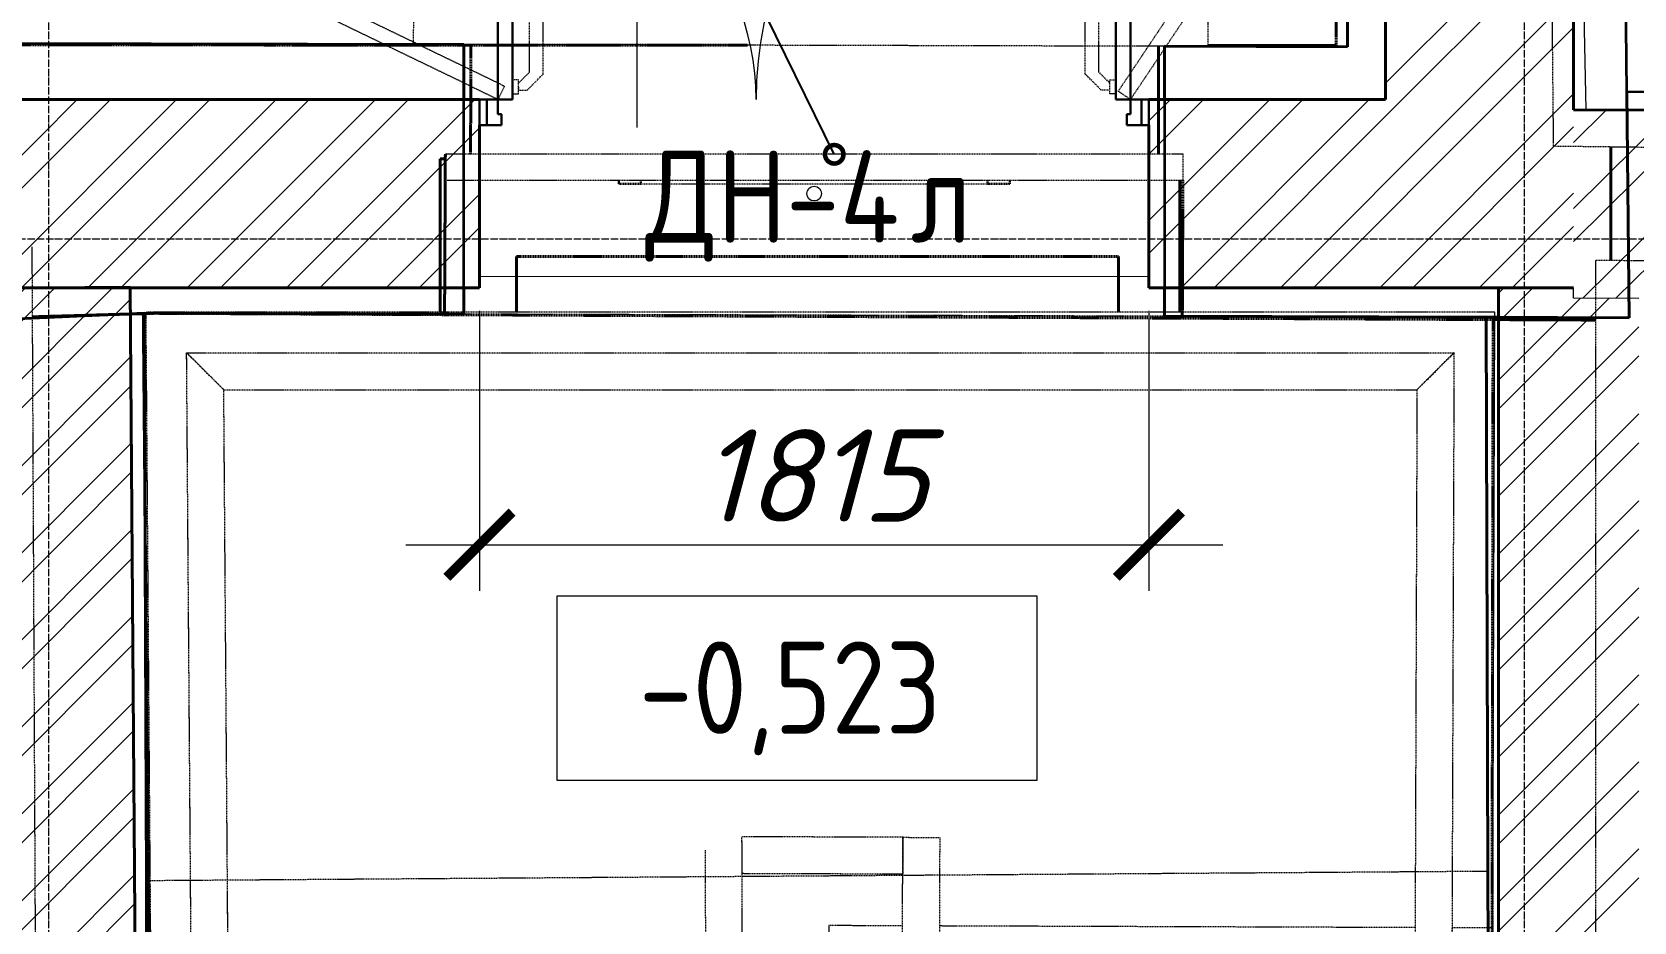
# Model space of a CAD drawing. Header units: millimetres. Extents: x 749182 to 2267578, y 70462 to 311449.
# Drawn here: x 2000584 to 2004927, y 94322 to 96733 of the extents above; entities that cross this region are included whole.
import ezdxf
from ezdxf import colors
from ezdxf.entities.mleader import LeaderData, LeaderLine
from ezdxf.math import Vec2, Vec3

# ---------------------------------------------------------------- set-up
doc = ezdxf.new("R2010")
doc.units = ezdxf.units.MM
for name, pattern in [('ADSK_Линия сетки', [25, 20, -2.5, 0, -2.5]), ('ADSK_Сверху', [4.5, 3, -1.5]), ('ADSK_Штриховая_ш2 п1', [3, 2, -1]), ('осеваяX2', [4, 2.5, -0.5, 0.5, -0.5])]:
    doc.linetypes.add(name, pattern=pattern)
doc.layers.get('Defpoints').update_dxf_attribs({"color": 255})
for name, color, linetype, lineweight in [('_ Окна', 7, 'Continuous', 30), ('Аннотация', 7, 'Continuous', 9), ('Витраж', 7, 'Continuous', 9), ('Двери', 7, 'Continuous', 20), ('Каркас', 7, 'Continuous', 9), ('Лестницы', 7, 'Continuous', 18), ('Марки дверей', 7, 'Continuous', 20), ('Окна', 7, 'Continuous', 18), ('Оси', 165, 'осеваяX2', 13), ('отметки', 7, 'Continuous', 20), ('Перекрытие', 7, 'Continuous', 18), ('Размер', 7, 'Continuous', 13), ('размеры', 7, 'Continuous', 9), ('Стены', 184, 'Continuous', 40), ('Стены внутренние', 7, 'Continuous', 18), ('Стены наружные', 7, 'Continuous', 18), ('Стены разрез', 7, 'Continuous', 35), ('Стены штриховка', 7, 'Continuous', 18)]:
    doc.layers.add(name, color=color, linetype=linetype, lineweight=lineweight)
doc.layers.add('Линии', color=7, linetype='Continuous', lineweight=9, true_color=0x00a600)
doc.styles.add('GOST 2.304_new', font='isocpeur.ttf', dxfattribs={"width": 0.9, "oblique": 15})
doc.styles.add('GOST Common_2', font='GOST_Common.ttf', dxfattribs={"width": 0.9, "height": 200})
doc.styles.add('М2', font='isocpeui.ttf')
doc.dimstyles.new('SPDS 1_100', dxfattribs={"dimscale": 100, "dimtxt": 2.5, "dimasz": 1.77, "dimexe": 1.25, "dimexo": 0.625, "dimtad": 1, "dimdec": 0, "dimrnd": 0.001, "dimzin": 9, "dimtxsty": 'М2', "dimblk": 'ARCHTICK', "dimcen": 2.5, "dimdle": 2, "dimclrt": 256, "dimadec": 0, "dimazin": 2, "dimtfac": 0.75, "dimtdec": 0, "dimtmove": 1, "dimatfit": 3, "dimfxl": 0, "dimtolj": 1, "dimlwd": 9, "dimlwe": 9, "dimarcsym": 0})
pattern_1 = [(45, (1958220.23, 75616.62), (-134.70384, 134.70384), []), (45, (1958310.03, 75616.62), (-134.70384, 134.70384), [])]
pattern_2 = [(45, (1958220.23, 75616.62), (-117.8655, 117.8655), []), (45, (1958298.8, 75616.62), (-117.8655, 117.8655), [])]

# ---------------------------------------------------------------- blocks, each defined once
blk = doc.blocks.new('Существующие стены 2 этаж - Существующие стены 2 этаж-699583-01 План 1-го этажа маркировочный')
at = {"layer": 'Стены', "color": 254, "linetype": 'ADSK_Сверху', "true_color": 0xe8c5d7}
for p, q in [((45899.7, 21080), (45874.2, 32460.1)), ((45897.3, 22131.4), (45899.7, 21080)), ((38488.2, 21084.2), (43553.3, 21081.3)), ((43553.3, 21081.3), (41493.2, 21082.5)), ((43553.1, 20785.4), (43553.3, 21081.3)), ((43553.3, 21081.3), (43553.1, 20785.4)), ((43553.1, 20785.4), (43553.3, 21081.3)), ((43553.3, 21081.3), (43553.1, 20785.4)), ((44303.6, 21080.9), (43553.3, 21081.3)), ((43553.3, 21081.3), (44303.6, 21080.9)), ((45418.1, 21078.1), (45417.9, 20785.4)), ((45417.9, 20785.4), (45418.1, 21078.1)), ((45418.1, 21078.1), (45417.9, 20785.4)), ((45417.9, 20785.4), (45418.1, 21078.1)), ((45899.7, 21080), (45551.6, 21080.2)), ((45551.6, 21080.2), (45899.7, 21080)), ((46644.6, 20498.3), (46643.8, 20805.2)), ((46643.8, 20805.2), (46644.6, 20498.3)), ((46643.8, 20805.2), (46644.6, 20498.3)), ((46644.6, 20498.3), (46643.8, 20805.2)), ((43470.6, 20633.6), (43470.6, 20773.6)), ((43470.6, 20773.6), (43484.4, 20773.6)), ((43484.4, 20773.6), (43470.6, 20773.6)), ((43470.6, 20773.6), (43470.6, 20633.6)), ((43484.5, 20785.4), (43483.8, 20645.4)), ((43483.8, 20645.4), (43484.5, 20785.4)), ((45475.6, 20715.4), (45475.6, 20633.6)), ((45475.6, 20633.6), (45475.6, 20715.4)), ((45483.8, 20636), (45484.2, 20715.4)), ((45484.2, 20715.4), (45483.8, 20636)), ((43470.6, 20357.6), (43470.6, 20633.6)), ((43470.6, 20633.6), (43470.6, 20357.6)), ((43483.8, 20645.4), (43482.4, 20350.9)), ((43482.4, 20350.9), (43483.8, 20645.4)), ((45475.6, 20633.6), (45475.6, 20357.6)), ((45475.6, 20357.6), (45475.6, 20633.6)), ((45482.4, 20341.5), (45483.8, 20636)), ((45483.8, 20636), (45482.4, 20341.5)), ((43677.6, 20508.6), (45309.6, 20508.6)), ((43677.6, 20357.6), (43677.6, 20508.6)), ((43677.6, 20508.6), (43677.6, 20357.6)), ((45309.6, 20508.6), (43677.6, 20508.6)), ((45309.6, 20508.6), (45309.6, 20357.6)), ((45309.6, 20357.6), (45309.6, 20508.6)), ((42697.2, 20354.6), (42364.5, 20345)), ((42364.5, 20345), (42665.7, 20353.7)), ((42665.7, 20353.7), (42364.5, 20345)), ((42364.5, 20345), (42665.7, 20353.7)), ((42665.7, 20353.7), (42672.3, 20353.9)), ((42679.1, 18816.9), (42665.7, 20353.7)), ((42665.7, 20353.7), (42679.1, 18816.9)), ((43482.4, 20350.9), (42697.2, 20354.6)), ((43482.4, 20350.9), (45482.4, 20341.5)), ((46603.5, 20336.3), (45482.4, 20341.5)), ((46315.7, 14978.7), (46325, 20337.6)), ((46325, 20337.6), (46603.5, 20336.3)), ((46329.3, 20337.6), (46603.5, 20336.3)), ((46603.5, 20336.3), (46329.3, 20337.6))]:
    blk.add_line(p, q, dxfattribs=at)
at = {"layer": 'Стены', "color": 254, "linetype": 'ADSK_Сверху', "true_color": 0xeacadb}
for p, q in [((42680.7, 18627.3), (42679.1, 18816.9)), ((42679.1, 18816.9), (42680.7, 18627.3))]:
    blk.add_line(p, q, dxfattribs=at)
blk = doc.blocks.new('Монолитная лестница - ___-819290-01 План 1-го этажа маркировочный')
at = {"layer": 'Лестницы', "color": 253, "linetype": 'ADSK_Сверху', "true_color": 0xaaaaaa}
for p, q in [((42783.1, 20247.6), (42883.9, 20147.6)), ((42793.7, 18817.8), (42783.1, 20247.6)), ((42893.7, 18818.5), (42883.9, 20147.6)), ((42796.7, 18412.9), (42795.1, 18628.1)), ((42896.7, 18413.2), (42895.1, 18628.8))]:
    blk.add_line(p, q, dxfattribs=at)
at = {"layer": 'Лестницы', "color": 253, "linetype": 'ADSK_Сверху', "true_color": 0xb2b2b2}
for p, q in [((42795.1, 18628.1), (42793.7, 18817.8)), ((42895.1, 18628.8), (42893.7, 18818.5))]:
    blk.add_line(p, q, dxfattribs=at)
blk = doc.blocks.new('Монолитная лестница - ___-819289-01 План 1-го этажа маркировочный')
at = {"layer": 'Лестницы', "color": 253, "linetype": 'ADSK_Сверху', "true_color": 0xaaaaaa}
for p, q in [((42883.9, 20147.6), (42783.1, 20247.6)), ((42783.1, 20247.6), (46219, 20247.6)), ((46219, 20247.6), (46118.6, 20147.6)), ((42883.9, 20147.6), (46118.6, 20147.6))]:
    blk.add_line(p, q, dxfattribs=at)
blk = doc.blocks.new('Монолитная лестница - ___-819288-01 План 1-го этажа маркировочный')
at = {"layer": 'Лестницы', "color": 253, "linetype": 'ADSK_Сверху', "true_color": 0xaaaaaa}
for p, q in [((46118.6, 20147.6), (46219, 20247.6)), ((46219, 20247.6), (46214.1, 18841.8)), ((46118.6, 20147.6), (46114.1, 18841)), ((46113.5, 18651.3), (46113.4, 18630)), ((46213.5, 18652), (46213.4, 18629.6)), ((46213.4, 18629.6), (46113.4, 18630))]:
    blk.add_line(p, q, dxfattribs=at)
at = {"layer": 'Лестницы', "color": 253, "linetype": 'ADSK_Сверху', "true_color": 0xb2b2b2}
for p, q in [((46114.1, 18841), (46113.5, 18651.3)), ((46214.1, 18841.8), (46213.5, 18652))]:
    blk.add_line(p, q, dxfattribs=at)
blk = doc.blocks.new('Монолитная лестница - ___-818974-01 План 1-го этажа маркировочный')
at = {"layer": 'Лестницы', "color": 253, "linetype": 'ADSK_Сверху', "true_color": 0xaaaaaa}
for p, q in [((44724.4, 18831.3), (44724.8, 18934.8)), ((44724.8, 18934.8), (44824.8, 18934.4)), ((44824.8, 18934.4), (44824.4, 18832)), ((44723.3, 18512.9), (44723.7, 18641.6)), ((44823.7, 18642.3), (44823.3, 18512.6)), ((44723.3, 18512.9), (44712, 15252.3)), ((44823.3, 18512.6), (44723.3, 18512.9)), ((44823.3, 18512.6), (44812, 15252)), ((44712, 15252.3), (44812, 15252))]:
    blk.add_line(p, q, dxfattribs=at)
at = {"layer": 'Лестницы', "color": 253, "linetype": 'ADSK_Сверху', "true_color": 0xb2b2b2}
for p, q in [((44723.7, 18641.6), (44724.4, 18831.3)), ((44824.4, 18832), (44823.7, 18642.3))]:
    blk.add_line(p, q, dxfattribs=at)
blk = doc.blocks.new('Монолитная лестница - ___-818973-01 План 1-го этажа маркировочный')
at = {"layer": 'Лестницы', "color": 253, "linetype": 'ADSK_Сверху', "true_color": 0xaaaaaa}
for p, q in [((44724.8, 18934.8), (44288.7, 18936.3)), ((44289, 18836.3), (44288.7, 18936.3)), ((44724.8, 18934.8), (44724.4, 18834.8)), ((44724.4, 18834.8), (44289, 18836.3))]:
    blk.add_line(p, q, dxfattribs=at)
blk = doc.blocks.new('Монолитная лестница - ___-818971-01 План 1-го этажа маркировочный')
at = {"layer": 'Лестницы', "color": 253, "linetype": 'ADSK_Сверху', "true_color": 0xaaaaaa}
for p, q in [((44188.8, 18900), (44189, 18827.5)), ((44289, 18828.2), (44289, 18836.3)), ((44189.6, 18637.8), (44198.7, 15546.1)), ((44298.7, 15546.4), (44289.6, 18638.5)), ((44198.7, 15546.1), (44298.7, 15546.4)), ((44200.4, 14972.5), (44198.7, 15546.1)), ((44298.7, 15546.4), (44300.4, 14972.8))]:
    blk.add_line(p, q, dxfattribs=at)
at = {"layer": 'Лестницы', "color": 253, "linetype": 'ADSK_Сверху', "true_color": 0xb2b2b2}
for p, q in [((44189, 18827.5), (44189.6, 18637.8)), ((44289.6, 18638.5), (44289, 18828.2))]:
    blk.add_line(p, q, dxfattribs=at)
blk = doc.blocks.new('Монолитная лестница - ___-705494-01 План 1-го этажа маркировочный')
at = {"layer": 'Лестницы', "color": 253, "linetype": 'ADSK_Сверху', "true_color": 0xaaaaaa}
for p, q in [((43482.5, 20357.6), (42672.3, 20357.6)), ((42672.3, 20357.6), (42672.3, 20353.9)), ((42672.3, 20353.9), (42683.7, 18817)), ((46329.4, 20357.6), (43483.5, 20357.6)), ((46323.6, 18689.3), (46329.4, 20357.6)), ((46322.2, 18689.3), (46311.5, 18689.4)), ((46323.6, 18689.3), (46322.2, 18689.3)), ((46323.4, 18629.2), (46323.6, 18689.3)), ((44489.8, 18572.2), (44489.6, 18635.6)), ((44523.7, 18635.5), (44489.6, 18635.6)), ((44523.7, 18640.2), (44523.7, 18635.5)), ((42685.1, 18627.3), (42687.3, 18332.1)), ((42795.6, 18567.3), (42689.8, 18566.9)), ((42690.5, 18332.1), (42689.8, 18566.9)), ((44189.8, 18571.4), (42895.6, 18567.5)), ((44489.8, 18572.2), (44289.8, 18571.7)), ((44490.5, 18337.4), (44489.8, 18572.2)), ((42687.3, 18332.1), (42690.5, 18332.1))]:
    blk.add_line(p, q, dxfattribs=at)
at = {"layer": 'Лестницы', "color": 253, "linetype": 'ADSK_Сверху', "true_color": 0xb2b2b2}
for p, q in [((42683.7, 18817), (42685.1, 18627.3)), ((44523.9, 18695.6), (44523.7, 18640.2)), ((44723.9, 18694.9), (44523.9, 18695.6)), ((46113.6, 18690.1), (44823.9, 18694.5)), ((46311.5, 18689.4), (46213.6, 18689.7))]:
    blk.add_line(p, q, dxfattribs=at)
blk = doc.blocks.new('ADSK_БалкаЖБ_Прямоугольная - 189_7х233мм-820221-01 План 1-го этажа маркировочный')
at = {"layer": 'Каркас', "color": 253, "linetype": 'ADSK_Сверху', "true_color": 0xaaaaaa}
for p, q in [((-1818.2, 94.8), (-1818.2, -94.9)), ((-1818.2, 94.8), (1818.2, 94.8)), ((1818.2, -94.9), (1818.2, 94.8)), ((-1818.2, -94.9), (1818.2, -94.9))]:
    blk.add_line(p, q, dxfattribs=at)
at = {"layer": 'Каркас', "color": 253, "linetype": 'ADSK_Сверху', "true_color": 0xb2b2b2}
for p, q in [((-1818.2, -94.9), (-1818.2, 94.8)), ((1818.2, 94.8), (-1818.2, 94.8)), ((1818.2, 94.8), (1818.2, -94.9)), ((-1818.2, -94.9), (1818.2, -94.9))]:
    blk.add_line(p, q, dxfattribs=at)
blk = doc.blocks.new('Прямоугольный импост - 70х40_60мм-V9-01 План 1-го этажа маркировочный')
at = {"layer": 'Витраж', "color": 253, "linetype": 'ADSK_Сверху', "true_color": 0xaaaaaa}
for p, q in [((43484.5, 20785.4), (43484.5, 20715.4)), ((43954.5, 20785.4), (43484.5, 20785.4)), ((43484.5, 20715.4), (43954.5, 20715.4))]:
    blk.add_line(p, q, dxfattribs=at)
blk = doc.blocks.new('Прямоугольный импост - 70х40_60мм-V10-01 План 1-го этажа маркировочный')
at = {"layer": 'Витраж', "color": 253, "linetype": 'ADSK_Сверху', "true_color": 0xaaaaaa}
for p, q in [((45484.5, 20785.4), (45014.5, 20785.4)), ((45484.5, 20715.4), (45484.5, 20785.4)), ((45014.5, 20715.4), (45484.5, 20715.4))]:
    blk.add_line(p, q, dxfattribs=at)
blk = doc.blocks.new('Витраж-тент со смещением вовне - 60мм 30 сдвиг-1466994-01 План 1-го этажа маркировочный')
at = {"layer": '_ Окна', "color": 253, "linetype": 'ADSK_Сверху', "true_color": 0xaaaaaa}
for p, q in [((-530, -35), (-530, -45)), ((-530, -45), (-530, -35)), ((-470, -35), (-470, -45)), ((470, -35), (470, -45)), ((530, -45), (530, -35)), ((530, -45), (530, -35)), ((-470, -45), (-530, -45)), ((470, -45), (530, -45))]:
    blk.add_line(p, q, dxfattribs=at)
at = {"layer": 'Окна', "color": 253, "linetype": 'ADSK_Сверху', "true_color": 0xaaaaaa}
blk.add_line((-470, -45), (470, -45), dxfattribs=at)
blk = doc.blocks.new('Витраж-тент со смещением вовне - 60мм 30 сдвиг верхнее без сетки-1467094-01 План 1-го этажа маркировочный')
at = {"layer": '_ Окна', "color": 253, "linetype": 'ADSK_Сверху', "true_color": 0xaaaaaa}
for p, q in [((-530, -35), (-530, -45)), ((-530, -45), (-530, -35)), ((-470, -35), (-470, -45)), ((470, -35), (470, -45)), ((530, -45), (530, -35)), ((530, -45), (530, -35)), ((-470, -45), (-530, -45)), ((470, -45), (530, -45))]:
    blk.add_line(p, q, dxfattribs=at)
at = {"layer": 'Окна', "color": 253, "linetype": 'ADSK_Сверху', "true_color": 0xaaaaaa}
blk.add_line((-470, -45), (470, -45), dxfattribs=at)
blk = doc.blocks.new('Прямоугольный импост - 70х40_60мм-1464264-01 План 1-го этажа маркировочный')
at = {"layer": 'Витраж', "color": 253, "linetype": 'ADSK_Сверху', "true_color": 0xaaaaaa}
for p, q in [((45014.5, 20785.4), (43954.5, 20785.4)), ((43954.5, 20715.4), (45014.5, 20715.4))]:
    blk.add_line(p, q, dxfattribs=at)
blk = doc.blocks.new('Существующие стены 1 эт - Существующие стены 1 эт-653793-01 План 1-го этажа маркировочный')
at = {"layer": 'Стены'}
for p, q in [((45930.2, 21076.8), (45890.9, 32185)), ((31559.9, 21112.7), (43534.5, 21082.8)), ((43534.5, 21082.8), (43534.5, 20934.1)), ((45434.5, 20934.1), (45434.5, 21078.1)), ((45434.5, 21078.1), (45930.2, 21076.8)), ((43534.5, 20424.1), (43534.5, 20352.3)), ((45434.5, 20346.6), (45434.5, 20424.1)), ((42668.3, 20354.9), (42630.9, 20353.2)), ((42630.9, 20353.2), (42668.3, 20354.9)), ((43534.5, 20352.3), (42668.3, 20354.9)), ((42668.3, 20354.9), (42674.4, 18816.9)), ((46306.2, 20344), (45434.5, 20346.6)), ((46339.9, 20343.9), (46306.2, 20344)), ((46310.5, 18842.4), (46306.2, 20344)), ((46306.2, 20344), (46339.9, 20343.9)), ((42674.4, 18816.9), (42674.4, 18614.3)), ((46311.8, 18629.8), (46310.5, 18842.4))]:
    blk.add_line(p, q, dxfattribs=at)
at = {"layer": 'Стены разрез'}
for p, q in [((45926.4, 22146.9), (45930.2, 21076.8)), ((46693.9, 20342.8), (46675.3, 22123.8)), ((43534.5, 21082.8), (41524.8, 21087.8)), ((43534.5, 20352.3), (43534.5, 21082.8)), ((45930.2, 21076.8), (45434.5, 21078.1)), ((45434.5, 21078.1), (45434.5, 20346.6)), ((47095.5, 20949.8), (46687.5, 20954.7)), ((46687.5, 20954.7), (46693.9, 20342.8)), ((42213.6, 20334.9), (42668.3, 20354.9)), ((42668.3, 20354.9), (42213.6, 20334.9)), ((42668.3, 20354.9), (43534.5, 20352.3)), ((42674.4, 18816.9), (42668.3, 20354.9)), ((45434.5, 20346.6), (46693.9, 20342.8)), ((46693.9, 20342.8), (46306.2, 20344)), ((46306.2, 20344), (46310.5, 18842.4)), ((42674.4, 18614.3), (42674.4, 18816.9)), ((46310.5, 18842.4), (46311.8, 18629.8))]:
    blk.add_line(p, q, dxfattribs=at)
blk = doc.blocks.new('AC_Дверь_Двупольная_Стальная - ДН-4л 1815х2100h-2039702-01 План 1-го этажа маркировочный')
at = {"layer": 'Двери', "lineweight": 30}
for p, q in [((857.5, 1270), (817.5, 1270)), ((817.5, 1270), (817.5, 255)), ((857.5, 255), (857.5, 1270)), ((-857.5, 955), (-817.5, 955)), ((-857.5, 255), (-857.5, 955)), ((-817.5, 955), (-817.5, 255)), ((-907.5, 255), (-887.5, 255)), ((-907.5, 185), (-907.5, 255)), ((-887.5, 255), (-857.5, 255)), ((-887.5, 185), (-887.5, 255)), ((-887.5, 255), (-887.5, 185)), ((-817.5, 255), (-857.5, 255)), ((-857.5, 255), (-857.5, 215)), ((817.5, 255), (857.5, 255)), ((887.5, 255), (857.5, 255)), ((857.5, 255), (857.5, 215)), ((887.5, 185), (887.5, 255)), ((907.5, 255), (887.5, 255)), ((887.5, 255), (887.5, 185)), ((907.5, 185), (907.5, 255)), ((-887.5, 185), (-907.5, 185)), ((-847.5, 185), (-887.5, 185)), ((-857.5, 215), (-847.5, 215)), ((-847.5, 215), (-847.5, 185)), ((857.5, 215), (847.5, 215)), ((847.5, 215), (847.5, 185)), ((847.5, 185), (887.5, 185)), ((887.5, 185), (907.5, 185))]:
    blk.add_line(p, q, dxfattribs=at)
at = {"layer": 'Двери', "linetype": 'ADSK_Сверху', "lineweight": 9}
for p, q in [((777.8, 1244.5), (735, 1201.7)), ((801.5, 1225.7), (771.4, 1195.6)), ((801.5, 1244.5), (777.8, 1244.5)), ((817.5, 1255), (801.5, 1255)), ((801.5, 1255), (801.5, 1216.5)), ((801.5, 1235.8), (801.5, 1244.5)), ((801.5, 1216.5), (817.5, 1216.5)), ((735, 323.4), (735, 1201.7)), ((771.4, 329.4), (771.4, 1195.6)), ((-817.5, 940), (-801.5, 940)), ((-801.5, 940), (-801.5, 901.5)), ((-801.5, 920.8), (-801.5, 929.5)), ((-801.5, 929.5), (-777.8, 929.5)), ((-777.8, 929.5), (-735, 886.7)), ((-801.5, 901.5), (-817.5, 901.5)), ((-801.5, 910.7), (-771.4, 880.6)), ((-771.4, 329.4), (-771.4, 880.6)), ((-735, 323.4), (-735, 886.7)), ((-801.5, 308.5), (-817.5, 308.5)), ((-801.5, 299.3), (-771.4, 329.4)), ((-801.5, 270), (-801.5, 308.5)), ((-777.8, 280.6), (-735, 323.4)), ((777.8, 280.6), (735, 323.4)), ((801.5, 299.3), (771.4, 329.4)), ((801.5, 270), (801.5, 308.5)), ((801.5, 308.5), (817.5, 308.5)), ((-817.5, 270), (-801.5, 270)), ((-801.5, 289.3), (-801.5, 280.6)), ((-801.5, 280.6), (-777.8, 280.6)), ((801.5, 280.6), (777.8, 280.6)), ((817.5, 270), (801.5, 270))]:
    blk.add_line(p, q, dxfattribs=at)
at = {"layer": 'Двери'}
for centre, radius, start, end in [((857.5, 255), 1015, 90, 180), ((-857.5, 255), 700, 360, 90)]:
    blk.add_arc(centre, radius, start, end, dxfattribs=at)
blk = doc.blocks.new('ADSK_Марка_Дверь - Марка типа и комментарии-2020407-01 План 1-го этажа маркировочный')
at = {"layer": 'Марки дверей', "lineweight": 9}
blk.add_circle((0, 0), 0.2, dxfattribs=at)
blk = doc.blocks.new('_ArchTick')
at = {"color": 0, "linetype": 'ByBlock', "const_width": 0.15}
blk.add_lwpolyline([(-0.5, -0.5), (0.5, 0.5)], dxfattribs=at)
blk = doc.blocks.new('*D2948')
at = {"layer": 'Defpoints', "color": 0, "lineweight": 20, "transparency": 16777216}
for p in [(2001797.2, 96040.7), (2003612.2, 96040.7), (2003612.2, 95344.1)]:
    blk.add_point(p, dxfattribs=at)
at = {"layer": 'размеры', "color": 0, "lineweight": 9, "transparency": 16777216}
for p, q in [((2001797.2, 95978.2), (2001797.2, 95219.1)), ((2003612.2, 95978.2), (2003612.2, 95219.1)), ((2001597.2, 95344.1), (2003812.2, 95344.1))]:
    blk.add_line(p, q, dxfattribs=at)
at = {"layer": 'размеры', "color": 0, "lineweight": 9, "transparency": 16777216, "xscale": 177, "yscale": 177, "zscale": 177, "rotation": 180}
blk.add_blockref('_ArchTick', (2001797.2, 95344.1), dxfattribs=at)
at = {"layer": 'размеры', "color": 0, "lineweight": 9, "transparency": 16777216, "xscale": 177, "yscale": 177, "zscale": 177}
blk.add_blockref('_ArchTick', (2003612.2, 95344.1), dxfattribs=at)
at = {"layer": 'размеры', "lineweight": 20, "transparency": 16777216, "insert": (2002704.7, 95531.6), "char_height": 250, "width": 515.472, "attachment_point": 5, "style": 'М2'}
blk.add_mtext('\\A1;1815', dxfattribs=at)
blk = doc.blocks.new('Высотные отметки - Рамка-5093-01 План 1-го этажа маркировочный')
at = {"layer": 'Аннотация', "lineweight": 20}
for p, q in [((-6.5, 0), (-6.5, 5)), ((-6.5, 5), (6.5, 5)), ((6.5, 5), (6.5, 0)), ((6.5, 0), (-6.5, 0))]:
    blk.add_line(p, q, dxfattribs=at)
blk = doc.blocks.new('_DotSmall')
at = {"color": 0, "linetype": 'ByBlock', "lineweight": 35, "const_width": 0.5}
blk.add_lwpolyline([(-0.0625, 0, 1), (0.0625, 0, 1)], format="xyb", close=True, dxfattribs=at)

msp = doc.modelspace()

# ---------------------------------------------------------------- hatches: boundary and pattern name
at = {"layer": 'Стены внутренние', "lineweight": 9}
h = msp.add_hatch(dxfattribs=at)
h.set_pattern_fill('FP_1', color=256, style=0, pattern_type=2)
h.set_pattern_definition(pattern_2)
h.paths.add_polyline_path([(2000526.7946, 88514.7183), (2000906.778, 88518.3612), (2000850.5644, 96042.0968), (2000470.575, 96039.2577), (2000526.7674, 88518.3612)])
h = msp.add_hatch(dxfattribs=at)
h.set_pattern_fill('FP_1', color=256, style=0, pattern_type=2)
h.set_pattern_definition(pattern_2)
h.paths.add_polyline_path([(2004560.078, 88553.3853), (2004940.078, 88557.0283), (2004940.078, 96011.6387), (2004763.4379, 96012.4543), (2004763.4379, 96040.6773), (2004560.078, 96040.6773), (2004560.078, 88596.5503)])
at = {"layer": 'Стены наружные', "lineweight": 9}
h = msp.add_hatch(dxfattribs=at)
h.set_pattern_fill('FP_3', color=256, angle=45, style=0, pattern_type=2)
h.set_pattern_definition(pattern_1)
h.paths.add_polyline_path([(2004629.7211, 96550.6773), (2004763.4379, 96550.6773), (2004763.4379, 97735.7884), (2004253.4379, 97735.7884), (2004253.4379, 96550.6773), (2004298.981, 96550.6773)])
h.paths.add_polyline_path([(2004438.2783, 99505.7884), (2004763.4379, 99505.7884), (2004763.4379, 101687.7651), (2004253.4379, 101686.7114), (2004253.4379, 99505.7884)])
h.paths.add_polyline_path([(2004648.2218, 103457.7651), (2004763.4379, 103457.7651), (2004763.4379, 105674.0629), (2004253.4379, 105674.0629), (2004253.4379, 103457.7651), (2004629.7211, 103457.7651)])
h.paths.add_polyline_path([(2004763.4379, 107444.0629), (2004763.4379, 109735.4264), (2004253.4379, 109735.4264), (2004253.4379, 107444.0629), (2004619.7214, 107444.0629)])
h.paths.add_polyline_path([(2004407.9542, 111505.4264), (2004763.4379, 111505.4264), (2004763.4379, 118865.8252), (2004253.4379, 118865.8252), (2004253.4379, 111505.4264)])
h = msp.add_hatch(dxfattribs=at)
h.set_pattern_fill('FP_3', color=256, angle=45, style=0, pattern_type=2)
h.set_pattern_definition(pattern_1)
h.paths.add_polyline_path([(2004413.9623, 96040.6773), (2004763.4379, 96040.6773), (2004763.4379, 96550.6773), (2003612.2023, 96550.6773), (2003612.2023, 96040.6773), (2003856.5953, 96040.6773)])
h.paths.add_polyline_path([(2001627.1275, 96040.6773), (2001797.2023, 96040.6773), (2001797.2023, 96550.6773), (1999817.8078, 96550.6773), (1999817.8078, 96040.6773), (2000779.2036, 96041.5637), (2000850.5644, 96042.0968), (2000850.575, 96040.6773), (2000970.8433, 96040.6773)])
h.paths.add_polyline_path([(1997434.7641, 96040.6773), (1998087.8078, 96040.6773), (1998087.8078, 96550.6773), (1989027.2418, 96550.6773), (1989027.2418, 96040.6773), (1997413.074, 96040.6773)])
h = msp.add_hatch(dxfattribs=at)
h.set_pattern_fill('FP_15', color=256, angle=45, style=0, pattern_type=2)
h.set_pattern_definition([(44.73546, (1958220.23, 75616.62), (-134.0805, 135.32434), []), (44.73546, (1958310.03, 75616.2), (-134.0805, 135.32434), [])])
h.paths.add_polyline_path([(2007775.9977, 95998.5449), (2007778.3524, 96508.5395), (2007297.1899, 96510.3028), (2007294.8373, 96000.7665), (2007758.164, 95998.6273)])
h.paths.add_polyline_path([(2005313.2612, 96009.9157), (2005315.6158, 96519.9102), (2004763.4379, 96522.4597), (2004763.4379, 96012.4543), (2005273.7205, 96010.0983)])

# ---------------------------------------------------------------- linework, layer by layer
at = {"layer": 'Аннотация'}
msp.add_line((2002224.7565, 96474.566), (2002224.7565, 97270.9079), dxfattribs=at)
at = {"layer": 'Лестницы', "linetype": 'ADSK_Сверху'}
for p, q in [((2000888.5226, 95971.4941), (2000896.3867, 93977.1564)), ((2004549.8762, 95960.5283), (2000888.5226, 95971.4941)), ((2004543.7182, 94182.1953), (2004549.8762, 95960.5283))]:
    msp.add_line(p, q, dxfattribs=at)
at = {"layer": 'Лестницы', "color": 253, "linetype": 'ADSK_Сверху', "true_color": 0xaaaaaa}
for p, q in [((2001702.6914, 95974.2503), (2000892.531, 95974.2503)), ((2000892.531, 95974.2503), (2000892.5586, 95970.538)), ((2000892.5586, 95970.538), (2000903.9602, 94433.5989)), ((2004549.5856, 95974.2503), (2001703.7487, 95974.2503)), ((2004543.8086, 94305.9436), (2004549.5856, 95974.2503)), ((2001104.0947, 95764.2503), (2001003.3501, 95864.2503)), ((2001003.3501, 95864.2503), (2004439.204, 95864.2503)), ((2001003.3501, 95864.2503), (2001104.0947, 95764.2503)), ((2001013.9575, 94434.3707), (2001003.3501, 95864.2503)), ((2004338.8572, 95764.2503), (2004439.204, 95864.2503)), ((2004439.204, 95864.2503), (2004338.8572, 95764.2503)), ((2004439.204, 95864.2503), (2004434.3357, 94458.3697)), ((2001104.0947, 95764.2503), (2004338.8572, 95764.2503)), ((2001113.955, 94435.0724), (2001104.0947, 95764.2503)), ((2004338.8572, 95764.2503), (2004334.3327, 94457.6681)), ((2002944.9871, 94551.3992), (2002508.9316, 94552.9092)), ((2002509.2262, 94452.9075), (2002508.9316, 94552.9092)), ((2002944.6287, 94447.9172), (2002944.9871, 94551.3992)), ((2002944.9871, 94551.3992), (2002944.6408, 94451.3998)), ((2002944.9871, 94551.3992), (2003044.9865, 94551.0529)), ((2003044.9865, 94551.0529), (2003044.6318, 94448.6189)), ((2002409.038, 94516.6545), (2002409.2515, 94444.1608)), ((2002509.2499, 94444.8624), (2002509.2262, 94452.9075)), ((2002944.6408, 94451.3998), (2002509.2262, 94452.9075))]:
    msp.add_line(p, q, dxfattribs=at)
at = {"layer": 'Лестницы', "color": 253, "linetype": 'ADSK_Сверху', "true_color": 0xb2b2b2}
for p, q in [((2004334.3327, 94457.6681), (2004333.6758, 94267.9588)), ((2004434.3357, 94458.3697), (2004433.6788, 94268.6604)), ((2000903.9602, 94433.5989), (2000905.3674, 94243.9041)), ((2001015.3647, 94244.6759), (2001013.9575, 94434.3707)), ((2001115.3623, 94245.3776), (2001113.955, 94435.0724)), ((2002409.2515, 94444.1608), (2002409.8104, 94254.46)), ((2002509.8087, 94255.1617), (2002509.2499, 94444.8624)), ((2002943.9718, 94258.208), (2002944.6287, 94447.9172)), ((2003044.6318, 94448.6189), (2003043.9748, 94258.9096))]:
    msp.add_line(p, q, dxfattribs=at)
at = {"layer": 'Линии', "linetype": 'ADSK_Штриховая_ш2 п1'}
for p, q in [((2003528.9729, 96572.944), (2004093.9897, 97416.1408)), ((2003562.2023, 96550.6773), (2004127.2192, 97393.8742)), ((2001864.6277, 96586.6822), (2001234.5407, 96891.6256)), ((2001847.2023, 96550.6773), (2001217.1154, 96855.6206)), ((2001864.6277, 96586.6822), (2001847.2023, 96550.6773)), ((2001847.2023, 96550.6773), (2001797.2023, 96550.6773)), ((2003562.2023, 96550.6773), (2003528.9729, 96572.944)), ((2003612.2023, 96550.6773), (2003562.2023, 96550.6773))]:
    msp.add_line(p, q, dxfattribs=at)
at = {"layer": 'Оси', "linetype": 'ADSK_Линия сетки'}
for p, q in [((2004630.1361, 71313.2448), (2004630.1361, 120151.4054)), ((2000630.1361, 71313.2448), (2000630.1361, 97285.4199)), ((1947134.001, 96173.407), (2015361.944, 96173.407))]:
    msp.add_line(p, q, dxfattribs=at)
at = {"layer": 'Перекрытие', "linetype": 'ADSK_Сверху'}
for p, q in [((2004709.2586, 96423.7158), (2004629.8882, 104476.9881)), ((2001618.7459, 96699.7796), (2001621.1845, 97677.9045)), ((2003774.2584, 97672.5367), (2003771.8198, 96694.4118)), ((2003771.8198, 96694.4118), (2001618.7459, 96699.7796)), ((2007496.5358, 96390.1342), (2004709.2586, 96423.7158)), ((2000583.7996, 96150.9274), (2000602.8049, 92158.3298)), ((2004823.6974, 96115.0131), (2007679.1053, 96105.6396)), ((2004824.8759, 88447.4484), (2004823.6974, 96115.0131))]:
    msp.add_line(p, q, dxfattribs=at)
at = {"layer": 'Перекрытие'}
for p, q in [((2004763.4379, 98084.3634), (2004796.9314, 96522.3051)), ((2003612.2023, 96069.6213), (2001797.2023, 96070.8831))]:
    msp.add_line(p, q, dxfattribs=at)
at = {"layer": 'Стены внутренние', "lineweight": 40}
for p, q in [((2000850.5644, 96042.0968), (2000470.575, 96039.2577)), ((2000906.778, 88518.3612), (2000850.5644, 96042.0968)), ((2004560.078, 96040.6773), (2004560.078, 88553.3853)), ((2004763.4379, 96040.6773), (2004560.078, 96040.6773))]:
    msp.add_line(p, q, dxfattribs=at)
at = {"layer": 'Стены наружные', "lineweight": 40}
for p, q in [((2004253.4379, 97735.7884), (2004253.4379, 96550.6773)), ((2004763.4379, 96522.4597), (2004763.4379, 97735.7884)), ((2001797.2023, 96550.6773), (1999817.8078, 96550.6773)), ((2004253.4379, 96550.6773), (2003612.2023, 96550.6773)), ((2005315.6159, 96519.9103), (2004763.4379, 96522.4597)), ((2001797.2023, 96040.6773), (2001797.2023, 96480.6773)), ((2003612.2023, 96480.6773), (2003612.2023, 96040.6773)), ((1999817.8078, 96040.6773), (2001797.2023, 96040.6773)), ((2003612.2023, 96040.6773), (2004560.078, 96040.6773))]:
    msp.add_line(p, q, dxfattribs=at)
at = {"layer": 'Стены штриховка'}
for p, q in [((2004763.4379, 96012.4543), (2004763.4379, 96040.6773)), ((2004940.078, 96011.6387), (2004763.4379, 96012.4543))]:
    msp.add_line(p, q, dxfattribs=at)

# ---------------------------------------------------------------- block references
at = {"layer": '_ Окна', "color": 253, "linetype": 'ADSK_Сверху', "true_color": 0xaaaaaa}
for name in ['Витраж-тент со смещением вовне - 60мм 30 сдвиг-1466994-01 План 1-го этажа маркировочный', 'Витраж-тент со смещением вовне - 60мм 30 сдвиг верхнее без сетки-1467094-01 План 1-го этажа маркировочный']:
    msp.add_blockref(name, (2002704.7023, 96367.0308), dxfattribs=at)
at = {"layer": 'Витраж', "color": 253, "linetype": 'ADSK_Сверху', "true_color": 0xaaaaaa}
for name in ['Прямоугольный импост - 70х40_60мм-V9-01 План 1-го этажа маркировочный', 'Прямоугольный импост - 70х40_60мм-1464264-01 План 1-го этажа маркировочный', 'Прямоугольный импост - 70х40_60мм-V10-01 План 1-го этажа маркировочный']:
    msp.add_blockref(name, (1958220.2258, 75616.6187), dxfattribs=at)
at = {"layer": 'Двери', "linetype": 'ADSK_Сверху', "lineweight": 9}
msp.add_blockref('AC_Дверь_Двупольная_Стальная - ДН-4л 1815х2100h-2039702-01 План 1-го этажа маркировочный', (2002704.7023, 96295.6773), dxfattribs=at)
at = {"layer": 'Каркас', "color": 253, "linetype": 'ADSK_Сверху', "true_color": 0xaaaaaa, "rotation": 180.4020077192903}
msp.add_blockref('ADSK_БалкаЖБ_Прямоугольная - 189_7х233мм-820221-01 План 1-го этажа маркировочный', (2002713.1408, 94351.4407), dxfattribs=at)
at = {"layer": 'Лестницы', "color": 253, "linetype": 'ADSK_Сверху', "true_color": 0xaaaaaa}
for name in ['Монолитная лестница - ___-705494-01 План 1-го этажа маркировочный', 'Монолитная лестница - ___-819290-01 План 1-го этажа маркировочный', 'Монолитная лестница - ___-819289-01 План 1-го этажа маркировочный', 'Монолитная лестница - ___-819288-01 План 1-го этажа маркировочный', 'Монолитная лестница - ___-818973-01 План 1-го этажа маркировочный', 'Монолитная лестница - ___-818974-01 План 1-го этажа маркировочный', 'Монолитная лестница - ___-818971-01 План 1-го этажа маркировочный']:
    msp.add_blockref(name, (1958220.2258, 75616.6187), dxfattribs=at)
at = {"layer": 'Марки дверей', "xscale": 99.99999999999993, "yscale": 99.99999999999993, "zscale": 99.99999999999993}
msp.add_blockref('ADSK_Марка_Дверь - Марка типа и комментарии-2020407-01 План 1-го этажа маркировочный', (2002704.7023, 96295.6773), dxfattribs=at)
at = {"layer": 'отметки', "lineweight": 20, "xscale": 99.99999999999993, "yscale": 99.99999999999993, "zscale": 99.99999999999993}
msp.add_blockref('Высотные отметки - Рамка-5093-01 План 1-го этажа маркировочный', (2002657.9465, 94705.2599), dxfattribs=at)
at = {"layer": 'Стены', "color": 254, "linetype": 'ADSK_Сверху', "true_color": 0xe8c5d7}
msp.add_blockref('Существующие стены 2 этаж - Существующие стены 2 этаж-699583-01 План 1-го этажа маркировочный', (1958220.2258, 75616.6187), dxfattribs=at)
at = {"layer": 'Стены', "color": 243, "true_color": 0xbb5389}
msp.add_blockref('Существующие стены 1 эт - Существующие стены 1 эт-653793-01 План 1-го этажа маркировочный', (1958220.2258, 75616.6187), dxfattribs=at)

# ---------------------------------------------------------------- texts
at = {"layer": 'Марки дверей', "lineweight": 9, "char_height": 250, "attachment_point": 1, "style": 'GOST Common_2'}
for s, insert, width in [('ДН', (2002246.873, 96412.6904), 461.772), ('-4', (2002627.873, 96412.6904), 411.265687), ('\\fGOST Common|b0|i0|c204|p34|;\\W.9;л', (2002967.2012, 96412.6904), 194.810062)]:
    msp.add_mtext(s, dxfattribs=dict(at, insert=insert, width=width))
at = {"layer": 'отметки', "lineweight": 20, "insert": (2002229.2704, 95081.9669), "char_height": 250, "width": 1028.822569, "attachment_point": 1, "line_spacing_factor": 1.022761, "style": 'GOST Common_2'}
msp.add_mtext('-0,523', dxfattribs=at)

# ---------------------------------------------------------------- dimensions: what is measured, and where the dimension line sits
at = {"layer": 'размеры', "lineweight": 20}
dim = msp.add_linear_dim(base=(2003612.2023, 95344.0505), p1=(2001797.2023, 96040.6773), p2=(2003612.2023, 96040.6773), dimstyle='SPDS 1_100', dxfattribs=at)
dim.commit()
dim.dimension.update_dxf_attribs({"geometry": '*D2948', "text_midpoint": (2002704.7023, 95531.5505)})

# ---------------------------------------------------------------- leaders
at = {"layer": 'Размер', "color": 210, "ltscale": 20}
ml = msp.add_multileader_mtext('Standard', dxfattribs=at)
ml.set_content('\\A1;РМ-3', color=210, style='GOST 2.304_new')
ml.set_leader_properties()
ml.set_arrow_properties(name='DOTSMALL')
ml.build(insert=Vec2(0, 0))
ml.multileader.update_dxf_attribs({"text_left_attachment_type": 6, "text_right_attachment_type": 6, "dogleg_length": 1, "arrow_head_size": 100})
ctx = ml.context
ctx.base_point, ctx.char_height, ctx.arrow_head_size, ctx.landing_gap_size, ctx.plane_origin = Vec3(2000530.652, 97696.1403), 500, 100, 0, Vec3(1978461.4345, 240459.015)
ctx.left_attachment, ctx.right_attachment, ctx.text_align_type = 6, 6, 1
notes = []
notes.append((ctx, [(0, (1, 1, 0), (2002123.6012, 97696.1403), (-1, 0), 20, [(0, [(2002759.0505, 96402.0308)], 0, [])])]))
ctx.mtext.insert, ctx.mtext.rotation, ctx.mtext.width, ctx.mtext.alignment, ctx.mtext.flow_direction = Vec3(2001317.1266, 98296.1403), 6.283185307, 1286.674802, 2, 5
for ctx, leaders in notes:
    for number, flags, end, landing, length, lines in leaders:
        leader = LeaderData()
        leader.index, (leader.has_last_leader_line, leader.has_dogleg_vector, leader.attachment_direction) = number, flags
        leader.last_leader_point, leader.dogleg_vector, leader.dogleg_length = Vec3(end), Vec3(landing), length
        for number, points, colour, breaks in lines:
            line = LeaderLine()
            line.index, line.vertices, line.color, line.breaks = number, Vec3.list(points), colors.encode_raw_color(colour), breaks
            leader.lines.append(line)
        ctx.leaders.append(leader)

doc.saveas('drawing.dxf')
